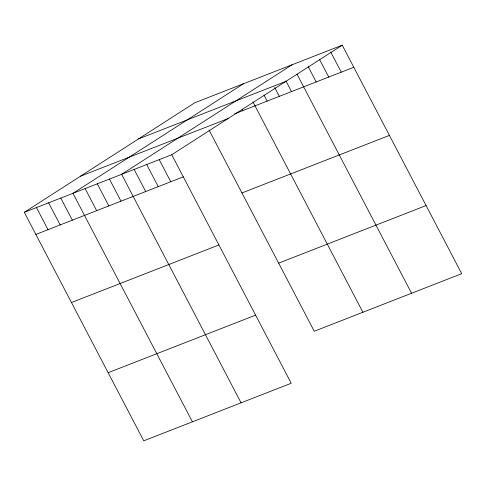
<?xml version="1.0" encoding="UTF-8"?>
<svg xmlns="http://www.w3.org/2000/svg" width="486" height="486" viewBox="0 0 486 486"><rect width="100%" height="100%" fill="white"/><g stroke="black" fill="none" stroke-linecap="round" stroke-linejoin="round"><path stroke-width="0.73" d="M24.3 212.321L171.746 154.755L291.205 383.254L143.759 440.82L24.3 212.321L194.795 102.746L342.241 45.18L461.7 273.679L314.254 331.245L209.083 130.084M243.456 83.75L72.961 193.325L192.413 421.824M292.11 64.753L121.615 174.328L241.074 402.827M171.746 154.755L342.241 45.18M138.534 138.905L285.981 81.338M234.732 113.76L353.796 67.275M80.561 176.163L228.013 118.596M35.849 234.416L183.301 176.849M241.955 192.954L389.401 135.387M71.46 302.529L218.907 244.962M278.642 263.133L426.094 205.566M108.147 372.707L255.6 315.141M330.759 52.081L341.263 72.171M319.63 59.65L328.73 77.061M308.142 66.558L316.198 81.958M297.013 74.127L411.569 293.252M285.896 80.883L291.497 91.599M274.784 87.644L279.335 96.35M264.02 95.068L267.166 101.094M252.902 101.829L362.908 312.249M242.137 109.259L242.842 110.595M159.214 159.645L170.768 181.74M146.681 164.541L158.236 186.636M134.148 169.432L145.703 191.527M109.453 179.079L121.002 201.174M97.285 183.823L108.84 205.918M85.123 188.574L96.671 210.669M60.793 198.075L72.347 220.17M48.63 202.826L60.179 224.921M36.462 207.571L48.017 229.665"/></g></svg>
